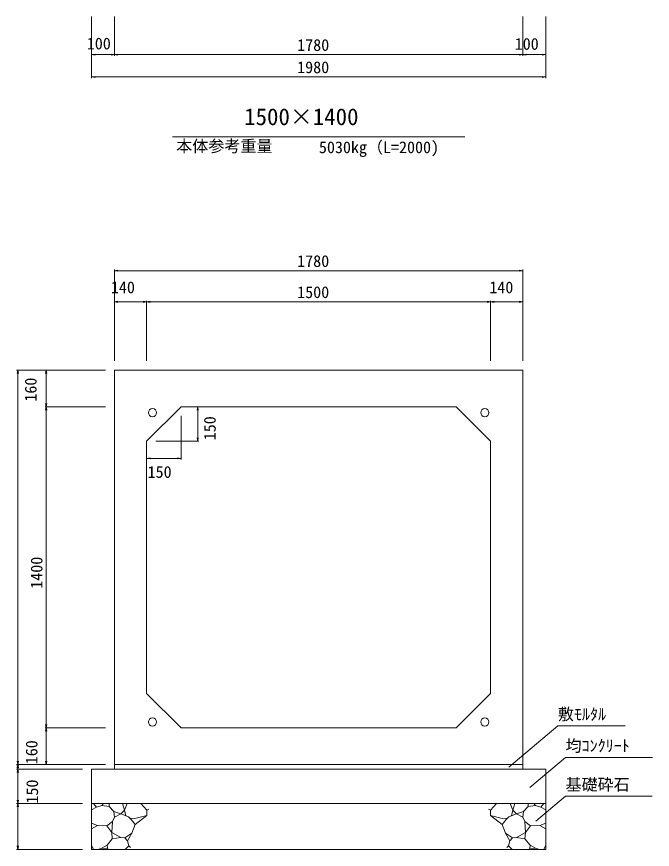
# Model space of a CAD drawing. Units: millimetres on the paper. Extents: x 0 to 841, y 0 to 594.
# Drawn here: x 194.8 to 333.4, y 241.9 to 423.5 of the extents above; entities that cross this region are included whole.
import ezdxf
from ezdxf.enums import TextEntityAlignment as Align

# ---------------------------------------------------------------- set-up
doc = ezdxf.new("R2010")
doc.units = ezdxf.units.MM
for name, color, linetype, lineweight in [('0_2', 7, 'Continuous', 9), ('D-STR-DIM（寸法）', 7, 'Continuous', 18), ('D-STR-HTXT（旗揚げ）', 4, 'Continuous', 18), ('D-STR-STRn（構造物）', 5, 'Continuous', 18), ('D-STR（構造物外形線）', 1, 'Continuous', 18)]:
    doc.layers.add(name, color=color, linetype=linetype, lineweight=lineweight)
doc.layers.add('D-STR-TXT（文字）', color=7, linetype='Continuous')
doc.styles.add('ＭＳ ゴシック', font='')
doc.styles.get('ＭＳ ゴシック').set_extended_font_data('MS Gothic')

msp = doc.modelspace()

# ---------------------------------------------------------------- linework, layer by layer
at = {"layer": '0_2'}
for p, q in [((211.173, 415.176), (211.923, 415.301)), ((211.923, 415.051), (211.173, 415.176)), ((215.423, 415.301), (216.173, 415.176)), ((216.173, 415.176), (215.423, 415.051)), ((216.173, 415.176), (216.923, 415.301)), ((216.923, 415.051), (216.173, 415.176)), ((304.423, 415.301), (305.173, 415.176)), ((305.173, 415.176), (304.423, 415.051)), ((305.173, 415.176), (305.923, 415.301)), ((305.923, 415.051), (305.173, 415.176)), ((309.423, 415.301), (310.173, 415.176)), ((310.173, 415.176), (309.423, 415.051)), ((211.173, 410.323), (211.923, 410.448)), ((309.423, 410.448), (310.173, 410.323)), ((211.923, 410.198), (211.173, 410.323)), ((310.173, 410.323), (309.423, 410.198)), ((216.173, 368.063), (216.923, 368.188)), ((216.923, 367.938), (216.173, 368.063)), ((304.423, 368.188), (305.173, 368.063)), ((305.173, 368.063), (304.423, 367.938)), ((216.173, 361.282), (216.923, 361.407)), ((222.423, 361.407), (223.173, 361.282)), ((223.173, 361.282), (223.923, 361.407)), ((297.423, 361.407), (298.173, 361.282)), ((298.173, 361.282), (298.923, 361.407)), ((304.423, 361.407), (305.173, 361.282)), ((216.923, 361.157), (216.173, 361.282)), ((223.173, 361.282), (222.423, 361.157)), ((223.923, 361.157), (223.173, 361.282)), ((298.173, 361.282), (297.423, 361.157)), ((298.923, 361.157), (298.173, 361.282)), ((305.173, 361.282), (304.423, 361.157)), ((194.962, 345.642), (195.087, 346.392)), ((195.087, 346.392), (195.212, 345.642)), ((201.158, 345.642), (201.283, 346.392)), ((201.283, 346.392), (201.408, 345.642)), ((201.283, 338.392), (201.158, 339.142)), ((201.158, 337.642), (201.283, 338.392)), ((201.408, 339.142), (201.283, 338.392)), ((201.283, 338.392), (201.408, 337.642)), ((234.174, 337.642), (234.299, 338.392)), ((234.299, 338.392), (234.424, 337.642)), ((234.299, 330.892), (234.174, 331.642)), ((234.424, 331.642), (234.299, 330.892)), ((223.173, 327.145), (223.923, 327.27)), ((223.923, 327.02), (223.173, 327.145)), ((229.923, 327.27), (230.673, 327.145)), ((230.673, 327.145), (229.923, 327.02)), ((201.283, 268.392), (201.158, 269.142)), ((201.408, 269.142), (201.283, 268.392)), ((201.158, 267.642), (201.283, 268.392)), ((201.283, 268.392), (201.408, 267.642)), ((195.087, 260.392), (194.962, 261.142)), ((194.962, 259.642), (195.087, 260.392)), ((195.087, 259.392), (194.962, 260.142)), ((195.212, 261.142), (195.087, 260.392)), ((195.087, 260.392), (195.212, 259.642)), ((195.212, 260.142), (195.087, 259.392)), ((201.283, 260.392), (201.158, 261.142)), ((201.408, 261.142), (201.283, 260.392)), ((194.962, 258.642), (195.087, 259.392)), ((195.087, 259.392), (195.212, 258.642)), ((195.087, 251.892), (194.962, 252.642)), ((195.212, 252.642), (195.087, 251.892)), ((194.962, 251.142), (195.087, 251.892)), ((195.087, 251.892), (195.212, 251.142)), ((195.087, 241.892), (194.962, 242.642)), ((195.212, 242.642), (195.087, 241.892))]:
    msp.add_line(p, q, dxfattribs=at)
at = {"layer": '0_2', "color": 9, "lineweight": 18}
for p, q in [((211.173, 415.176), (211.273, 415.176)), ((216.173, 415.176), (216.073, 415.176)), ((216.173, 415.176), (216.273, 415.176)), ((305.173, 415.176), (305.073, 415.176)), ((305.173, 415.176), (305.273, 415.176)), ((310.173, 415.176), (310.073, 415.176)), ((211.173, 410.323), (211.273, 410.323)), ((310.173, 410.323), (310.073, 410.323)), ((216.173, 368.063), (216.273, 368.063)), ((305.173, 368.063), (305.073, 368.063)), ((216.173, 361.282), (216.273, 361.282)), ((223.173, 361.282), (223.073, 361.282)), ((223.173, 361.282), (223.273, 361.282)), ((298.173, 361.282), (298.073, 361.282)), ((298.173, 361.282), (298.273, 361.282)), ((305.173, 361.282), (305.073, 361.282)), ((195.087, 346.392), (195.087, 346.292)), ((201.283, 346.392), (201.283, 346.292)), ((201.283, 338.392), (201.283, 338.492)), ((201.283, 338.392), (201.283, 338.292)), ((234.299, 338.392), (234.299, 338.292)), ((234.299, 330.892), (234.299, 330.992)), ((223.173, 327.145), (223.273, 327.145)), ((230.673, 327.145), (230.573, 327.145)), ((201.283, 268.392), (201.283, 268.492)), ((201.283, 268.392), (201.283, 268.292)), ((195.087, 260.392), (195.087, 260.492)), ((195.087, 260.392), (195.087, 260.292)), ((201.283, 260.392), (201.283, 260.492)), ((195.087, 259.392), (195.087, 259.492)), ((195.087, 259.392), (195.087, 259.292)), ((195.087, 251.892), (195.087, 251.992)), ((195.087, 251.892), (195.087, 251.792)), ((195.087, 241.892), (195.087, 241.992))]:
    msp.add_line(p, q, dxfattribs=at)
at = {"layer": 'D-STR-DIM（寸法）'}
for p, q in [((211.173, 423.463), (211.173, 410.073)), ((216.173, 423.463), (216.173, 414.926)), ((305.173, 423.463), (305.173, 414.926)), ((310.173, 423.463), (310.173, 410.073)), ((211.273, 415.176), (216.073, 415.176)), ((216.273, 415.176), (305.073, 415.176)), ((305.273, 415.176), (310.073, 415.176)), ((211.273, 410.323), (310.073, 410.323)), ((216.173, 348.392), (216.173, 368.313)), ((305.073, 368.063), (216.273, 368.063)), ((305.173, 348.392), (305.173, 368.313)), ((223.173, 348.392), (223.173, 361.532)), ((298.173, 348.392), (298.173, 361.532)), ((216.273, 361.282), (223.073, 361.282)), ((223.273, 361.282), (298.073, 361.282)), ((298.273, 361.282), (305.073, 361.282)), ((214.173, 346.392), (194.837, 346.392)), ((195.087, 346.292), (195.087, 260.492)), ((201.283, 338.492), (201.283, 346.292)), ((214.173, 338.392), (201.033, 338.392)), ((201.283, 268.492), (201.283, 338.292)), ((232.673, 338.392), (234.549, 338.392)), ((234.299, 330.992), (234.299, 338.292)), ((230.673, 336.392), (230.673, 326.895)), ((225.173, 330.892), (234.549, 330.892)), ((223.173, 328.892), (223.173, 326.895)), ((230.573, 327.145), (223.273, 327.145)), ((214.173, 268.392), (201.033, 268.392)), ((201.283, 268.292), (201.283, 260.492)), ((214.173, 260.392), (194.837, 260.392)), ((195.087, 260.292), (195.087, 259.492)), ((209.173, 259.392), (194.837, 259.392)), ((195.087, 259.292), (195.087, 251.992)), ((209.173, 251.892), (194.837, 251.892)), ((195.087, 251.792), (195.087, 241.992)), ((209.173, 241.892), (194.837, 241.892))]:
    msp.add_line(p, q, dxfattribs=at)
at = {"layer": 'D-STR-HTXT（旗揚げ）'}
for p, q in [((228.781, 397.26), (292.565, 397.26)), ((302.106, 259.793), (312.839, 268.811)), ((327.501, 268.811), (312.839, 268.811)), ((306.699, 255.378), (314.498, 261.931)), ((333.423, 261.931), (314.498, 261.931)), ((308.024, 248.039), (314.498, 253.478)), ((333.361, 253.478), (314.498, 253.478))]:
    msp.add_line(p, q, dxfattribs=at)
at = {"layer": 'D-STR-STRn（構造物）'}
for p, q in [((216.173, 260.392), (216.173, 259.392)), ((305.173, 260.392), (305.173, 259.392)), ((211.173, 259.392), (310.173, 259.392)), ((211.173, 259.392), (211.173, 241.892)), ((310.173, 259.392), (310.173, 241.892)), ((211.173, 251.892), (310.173, 251.892)), ((212.238, 251.101), (211.173, 250.475)), ((212.238, 251.101), (211.574, 251.892)), ((213.408, 251.478), (212.238, 251.101)), ((213.408, 251.478), (213.79, 251.892)), ((215.024, 251.218), (213.408, 251.478)), ((215.024, 251.218), (214.987, 251.892)), ((215.999, 250.155), (215.024, 251.218)), ((217.895, 251.892), (218.349, 250.456)), ((218.349, 250.456), (218.909, 251.892)), ((221.898, 251.892), (223.191, 250.451)), ((223.191, 250.451), (223.628, 250.669)), ((298.156, 250.451), (297.718, 250.669)), ((299.448, 251.892), (298.156, 250.451)), ((302.997, 250.456), (302.437, 251.892)), ((303.451, 251.892), (302.997, 250.456)), ((305.347, 250.155), (306.322, 251.218)), ((306.322, 251.218), (306.359, 251.892)), ((306.322, 251.218), (307.939, 251.478)), ((307.939, 251.478), (307.556, 251.892)), ((307.939, 251.478), (309.109, 251.101)), ((309.109, 251.101), (309.772, 251.892)), ((309.109, 251.101), (310.173, 250.475)), ((215.706, 247.971), (216.176, 248.916)), ((216.176, 248.916), (215.999, 250.155)), ((217.546, 249.623), (215.999, 250.155)), ((216.176, 248.916), (217.546, 249.623)), ((218.349, 250.456), (217.546, 249.623)), ((217.546, 249.623), (219.199, 249.011)), ((218.349, 250.456), (218.662, 249.21)), ((219.199, 249.011), (219.811, 248.43)), ((220.628, 248.612), (223.191, 249.269)), ((220.638, 247.328), (223.191, 249.269)), ((223.191, 250.451), (223.191, 249.269)), ((223.191, 249.269), (223.241, 249.257)), ((298.156, 249.269), (298.105, 249.257)), ((298.156, 250.451), (298.156, 249.269)), ((300.719, 248.612), (298.156, 249.269)), ((300.708, 247.328), (298.156, 249.269)), ((302.147, 249.011), (301.535, 248.43)), ((303.801, 249.623), (302.147, 249.011)), ((302.997, 250.456), (302.684, 249.21)), ((302.997, 250.456), (303.801, 249.623)), ((303.801, 249.623), (305.347, 250.155)), ((305.17, 248.916), (303.801, 249.623)), ((305.17, 248.916), (305.347, 250.155)), ((305.641, 247.971), (305.17, 248.916)), ((212.469, 247.073), (211.173, 247.618)), ((211.173, 246.336), (212.469, 247.073)), ((212.469, 247.073), (214.506, 247.039)), ((214.506, 247.039), (215.706, 247.971)), ((215.564, 245.571), (214.506, 247.039)), ((215.564, 245.571), (215.706, 247.971)), ((219.505, 248.72), (220.628, 248.612)), ((219.811, 248.43), (220.638, 247.328)), ((220.638, 247.328), (219.911, 245.385)), ((301.535, 248.43), (300.708, 247.328)), ((300.708, 247.328), (301.436, 245.385)), ((301.841, 248.72), (300.719, 248.612)), ((305.783, 245.571), (305.641, 247.971)), ((306.84, 247.039), (305.641, 247.971)), ((305.783, 245.571), (306.84, 247.039)), ((308.877, 247.073), (306.84, 247.039)), ((308.877, 247.073), (310.173, 247.618)), ((310.173, 246.336), (308.877, 247.073)), ((215.691, 244.218), (215.564, 245.571)), ((215.564, 245.571), (217.55, 244.495)), ((219.911, 245.385), (218.389, 244.433)), ((219.022, 243.784), (219.911, 245.385)), ((302.324, 243.784), (301.436, 245.385)), ((301.436, 245.385), (302.957, 244.433)), ((305.783, 245.571), (303.796, 244.495)), ((305.656, 244.218), (305.783, 245.571)), ((214.591, 242.823), (215.691, 244.218)), ((217.55, 244.495), (215.691, 244.218)), ((218.389, 244.433), (217.55, 244.495)), ((218.389, 244.433), (219.022, 243.784)), ((219.26, 242.645), (219.022, 243.784)), ((302.087, 242.645), (302.324, 243.784)), ((302.957, 244.433), (302.324, 243.784)), ((302.957, 244.433), (303.796, 244.495)), ((303.796, 244.495), (305.656, 244.218)), ((306.755, 242.823), (305.656, 244.218)), ((211.6, 241.892), (211.173, 242.781)), ((211.173, 241.892), (310.173, 241.892)), ((213.227, 242.075), (212.468, 241.892)), ((213.227, 242.075), (214.591, 242.823)), ((214.483, 242.122), (213.227, 242.075)), ((215.008, 241.892), (214.483, 242.122)), ((214.591, 242.823), (214.617, 242.127)), ((218.506, 241.892), (219.26, 242.645)), ((219.26, 242.645), (219.65, 242.282)), ((302.087, 242.645), (301.697, 242.282)), ((302.84, 241.892), (302.087, 242.645)), ((306.338, 241.892), (306.863, 242.122)), ((306.755, 242.823), (306.73, 242.127)), ((308.12, 242.075), (306.755, 242.823)), ((306.863, 242.122), (308.12, 242.075)), ((308.12, 242.075), (308.878, 241.892)), ((309.747, 241.892), (310.173, 242.781))]:
    msp.add_line(p, q, dxfattribs=at)
at = {"layer": 'D-STR（構造物外形線）'}
for p, q in [((216.173, 260.392), (216.173, 346.392)), ((216.173, 346.392), (305.173, 346.392)), ((305.173, 346.392), (305.173, 260.392)), ((223.173, 330.892), (230.673, 338.392)), ((230.673, 338.392), (290.673, 338.392)), ((290.673, 338.392), (298.173, 330.892)), ((223.173, 275.892), (223.173, 330.892)), ((298.173, 330.892), (298.173, 275.892)), ((230.673, 268.392), (223.173, 275.892)), ((298.173, 275.892), (290.673, 268.392)), ((290.673, 268.392), (230.673, 268.392)), ((305.173, 260.392), (216.173, 260.392))]:
    msp.add_line(p, q, dxfattribs=at)
for centre in [(224.448, 337.116), (296.898, 337.116), (224.448, 269.667), (296.898, 269.667)]:
    msp.add_circle(centre, 0.9, dxfattribs=at)

# ---------------------------------------------------------------- texts
at = {"layer": 'D-STR-DIM（寸法）', "style": 'ＭＳ ゴシック'}
for s, p in [('100', (210.129, 415.554)), ('1780', (255.992, 415.226)), ('100', (303.422, 415.47)), ('1980', (255.992, 410.373)), ('1780', (255.992, 368.113)), ('140', (215.381, 362.385)), ('140', (297.881, 362.385)), ('1500', (255.992, 361.332)), ('150', (223.379, 322.129))]:
    msp.add_text(s, height=2.566, dxfattribs=at).set_placement(p, align=Align.BOTTOM_LEFT)
for s, p in [('160', (199.946, 339.517)), ('150', (238.997, 331.097)), ('1400', (201.233, 298.71)), ('160', (200.143, 260.449)), ('150', (200.273, 251.876))]:
    msp.add_text(s, height=2.566, rotation=90, dxfattribs=at).set_placement(p, align=Align.BOTTOM_LEFT)
at = {"layer": 'D-STR-TXT（文字）', "style": 'ＭＳ ゴシック'}
for s, height, p in [('1500×1400', 3.666, (244.43, 398.709)), ('本体参考重量', 2.566, (229.612, 393.193)), ('5030kg（L=2000)', 2.566, (260.732, 392.929)), ('敷ﾓﾙﾀﾙ', 2.566, (312.839, 269.311)), ('均ｺﾝｸﾘｰﾄ', 2.566, (314.498, 262.431)), ('基礎砕石', 2.566, (314.498, 253.978))]:
    msp.add_text(s, height=height, dxfattribs=at).set_placement(p, align=Align.BOTTOM_LEFT)

doc.saveas('drawing.dxf')
